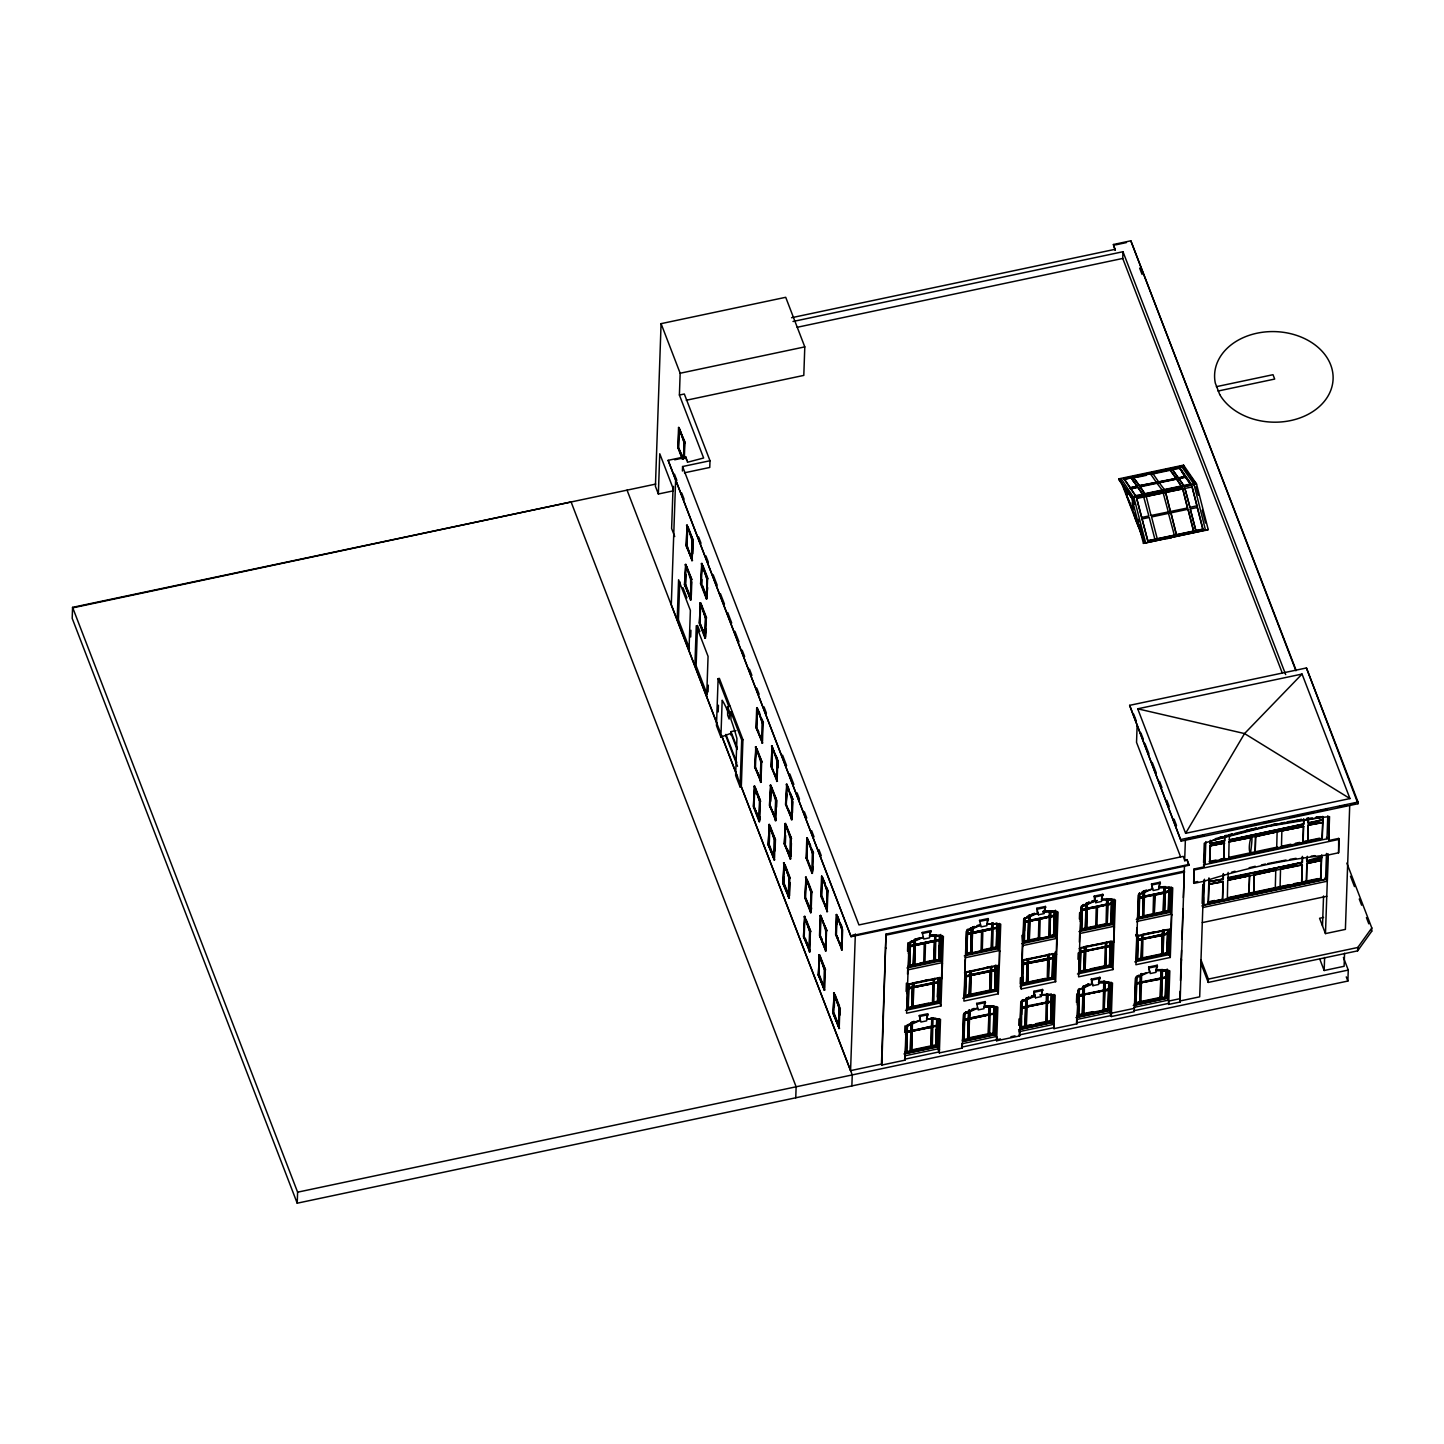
<?xml version="1.0" encoding="UTF-8"?>
<svg xmlns="http://www.w3.org/2000/svg" width="1444" height="1444" viewBox="0 0 1444 1444"><rect width="100%" height="100%" fill="white"/><g stroke="black" fill="none" stroke-linecap="round" stroke-linejoin="round"><path stroke-width="1.5" d="M655.72 484.083L72.579 607.364L72.2 618.375L297.211 1203.195L1347.866 981.054L1348.263 970.061L1343.407 957.444M297.211 1203.195L297.608 1192.184L72.579 607.364M686.261 400.259L803.803 375.404L804.795 346.885L785.716 297.302L661.081 323.655L655.414 486.339L658.356 494.01L673.319 490.852L673.464 486.375M658.356 494.01L659.764 453.759L673.03 488.234L671.622 528.486L674.727 536.554M687.434 461.43L685.593 456.647L668.139 460.329L851.076 936.705L1188.99 865.263L1187.167 859.631L1184.676 860.155L1183.214 856.382L858.945 924.936L682.579 466.538L709.997 460.744L684.33 394.013L679.402 395.042L703.625 458.001L687.398 462.279M675.666 479.209L671.298 604.693L717.325 724.328M679.402 395.042L680.16 373.238L661.081 323.655M682.272 459.12L677.85 447.64L678.554 427.514L685.286 442.658L684.059 442.712L679.727 429.121M679.312 429.211L678.662 447.658L683.084 459.156M682.416 471.015L682.579 466.538M683.481 459.12L684.059 442.712M683.914 458.488L684.474 442.622M689.438 648.356L678.427 619.747L679.763 581.733M684.402 456.16L684.871 442.748L678.969 427.424L678.247 447.748L682.037 455.239M686.784 460.672L685.593 456.647M691.171 599.783L684.438 584.639L685.972 564.333M692.542 560.525L685.81 545.381L687.344 525.074M685.9 566.228L685.25 584.676L690.413 598.087M687.272 526.952L686.622 545.417L691.784 558.81M689.348 594.17L685.665 584.585L686.026 574.333M687.687 526.879L692.019 540.453L691.369 558.9L687.037 545.327L687.47 533.016M690.828 597.996L690.647 579.73L686.315 566.138M690.34 599.964L691.062 579.64M691.712 560.705L692.434 540.363M688.987 650.648L690.376 610.397L678.59 579.748L677.182 619.999L678.427 619.747M691.333 595.325L691.784 581.896M692.777 553.81L693.246 540.399L688.084 526.988M690.701 636.984L690.936 630.27M707.127 694.329L696.116 665.72L697.524 625.469L699.889 631.588M706.224 629.151L705.069 638.284L699.185 622.96L700.719 602.653M707.668 587.654L706.441 599.007L700.557 583.683L702.091 563.395M705.574 636.299L699.582 623.068L700.304 602.744L706.188 618.068L705.484 638.194L699.6 622.869M700.954 583.809L701.676 563.467L707.56 578.791L706.856 598.917L700.972 583.593M700.647 604.531L699.997 622.978L705.159 636.389M702.019 565.272L701.369 583.719L706.531 597.13M701.928 579.531L701.784 583.629L700.557 583.683M709.997 460.744L709.762 467.459L684.456 472.802M704.744 636.479L705.376 618.032L701.062 604.44M702.434 565.182L706.748 578.773L706.946 597.04M705.069 638.284L705.791 617.942M706.441 599.007L707.163 578.683M706.676 696.622L708.065 656.37L696.279 625.721L694.871 665.973L696.116 665.72M708.065 691.893L708.3 685.178M740.05 786.908L741.693 739.96L731.007 712.181L730.935 719.383A67.597 13.483 78.1 0 1 736.927 738.516L735.628 775.428L740.05 786.908L741.313 786.655L742.938 739.689L719.365 678.391L718.119 678.662L716.477 725.61L720.899 737.108L730.917 733.317L737.126 749.454M718.191 711.928L718.426 705.232M720.899 737.108L722.181 700.214A67.597 13.483 78.1 0 1 728.408 712.831M730.863 734.996L730.989 731.639L735.971 730.592M760.158 817.033L759.165 821.672L753.263 806.348L754.797 786.059M761.367 782.233L754.634 767.089L756.169 746.783M762.739 742.974L756.006 727.83L756.71 707.704L759.761 713.264M753.66 806.474L759.652 819.705L753.66 806.474L754.382 786.15L760.284 801.474L759.58 821.6L753.678 806.275M761.024 780.446L755.032 767.215L755.753 746.873L761.656 762.197L760.952 782.323L755.05 766.999M756.096 748.678L755.447 767.125L760.609 780.536M757.468 709.401L756.818 727.866L761.981 741.259M754.923 794.001L755.14 787.846L759.472 801.438L758.822 819.885M756.295 754.743L756.512 748.588L760.844 762.179L760.194 780.626M757.739 713.426L757.883 709.329L762.215 722.903L762.396 741.187M759.165 821.672L759.887 801.348L754.725 787.937L754.075 806.384L759.237 819.795M760.537 782.413L761.259 762.089M761.909 743.155L762.631 722.812M774.742 859.812L768.009 844.668L769.544 824.362M776.114 820.553L769.381 805.409L770.916 785.103M777.486 781.294L770.753 766.132L772.287 745.844M769.778 805.517L775.771 818.748L769.778 805.517L770.5 785.193L776.403 800.517L775.699 820.643L769.796 805.319M770.843 786.98L770.193 805.427L775.356 818.838M772.215 747.721L771.565 766.168L776.728 779.579M769.309 842.556L769.742 830.264M770.753 801.239L771.258 786.89L775.59 800.481L774.941 818.928M772.197 759.923L772.63 747.631L776.962 761.223L777.143 779.489L774.923 773.749M768.009 844.668L769.237 844.614L774.399 858.025L774.219 839.74L769.887 826.167M773.912 859.992L774.634 839.65L769.471 826.257L768.822 844.704L773.984 858.115M775.284 820.733L776.006 800.391M776.655 781.457L777.377 761.132M775.049 850.877L775.446 839.686L770.284 826.275M776.583 807.142L776.818 800.427L770.085 785.283M777.955 767.865L778.19 761.168L771.457 746.006M789.471 898.132L782.756 882.97L784.291 862.682M790.843 858.855L784.128 843.711L785.662 823.405M792.214 819.596L785.5 804.452L787.034 784.146M784.2 876.779L783.984 882.916L789.146 896.327L783.153 883.096L783.875 862.772L789.76 878.096L789.056 898.222L782.756 882.97M785.572 825.3L784.94 843.747L790.103 857.158M786.944 786.023L786.312 804.47L791.474 817.882M785.644 835.462L785.356 843.657L784.128 843.711M787.088 794.146L785.897 804.561L786.619 784.236L792.503 799.561L791.799 819.687L785.915 804.362M788.316 896.507L788.947 878.06L784.615 864.469M787.558 849.397L790.518 857.068L790.319 838.784L785.987 825.21M787.359 785.951L791.691 799.525L791.89 817.791L788.929 810.138M788.641 898.294L789.363 877.97L784.2 864.559L783.569 883.006L788.731 896.417M790.012 859.036L790.734 838.711M791.384 819.777L792.106 799.434M789.561 895.894L790.03 882.464M790.933 856.617L791.402 843.206M792.449 812.882L792.846 801.709M795.752 1097.801L796.131 1086.791L571.102 501.971L72.561 607.888M810.12 951.758L803.387 936.614L804.922 916.308M811.636 908.023L810.662 912.68L804.759 897.356L806.293 877.049M813.098 866.526L812.033 873.403L806.131 858.079L806.835 837.953L810.607 845.444M809.777 949.971L803.785 936.723L804.507 916.398L810.409 931.723L809.705 951.849L803.803 936.524M811.149 910.695L805.156 897.464L805.878 877.14L811.781 892.464L811.077 912.59L804.759 897.356M806.528 858.205L807.25 837.863L813.152 853.187L812.449 873.313L806.546 857.989M806.221 878.927L805.572 897.374L810.734 910.785M807.593 839.668L806.943 858.115L812.106 871.526M808.947 950.134L809.597 931.687L805.265 918.113M810.319 910.875L810.968 892.428L806.636 878.836M808.008 839.578L812.34 853.169L812.521 871.436M809.29 951.939L810.012 931.597L804.849 918.203L804.2 936.651L809.362 950.044M810.662 912.68L811.384 892.338M812.033 873.403L812.755 853.079M824.849 990.079L818.134 974.917L819.669 954.628M826.221 950.802L819.506 935.658L820.21 915.532L826.925 930.676L820.21 915.532M827.592 911.543L820.878 896.399L821.582 876.273L825.354 883.746M821.275 896.507L821.997 876.183L827.881 891.508L827.177 911.633L822.105 896.345M820.95 917.247L820.318 935.694L825.481 949.105M822.322 877.97L821.69 896.417L826.834 909.828M819.867 960.513L819.993 956.415L824.325 970.007L824.524 988.274M825.896 949.015L825.697 930.73L821.365 917.157M822.737 877.88L827.069 891.471L827.268 909.738M824.019 990.241L824.741 969.917L819.578 956.506L818.947 974.953L824.109 988.364M825.39 950.982L826.112 930.658M826.762 911.724L827.484 891.381M839.596 1028.381L832.863 1013.237L834.397 992.931M842.339 949.845L835.607 934.701L836.311 914.575L839.361 920.153M837.069 916.29L836.419 934.737L841.581 948.148M834.307 1007.028L834.74 994.736L839.072 1008.309L839.253 1026.594L834.091 1013.183L832.863 1013.237M837.195 924.395L837.484 916.2L841.816 929.792L841.996 948.058L839.794 942.318M838.765 1028.561L839.487 1008.219L834.325 994.826L833.675 1013.273L838.838 1026.666M841.509 950.026L842.231 929.701L836.311 914.575M840.065 1014.97L840.3 1008.255L839.072 1008.309M851.076 936.705L668.139 460.329M1134.009 1007.37L1168.413 1000.114L1168.665 1004.41L1180.127 1001.992L1184.297 871.057L886.002 934.124L881.472 1064.102L850.57 1070.636L855.353 933.943M851.87 1085.924L852.249 1074.932L721.856 736.314M919.305 1015.511L920.893 1022.045L926.633 1020.836L927.896 1013.706L919.305 1015.511L920.369 1020.385L906.11 1026.63L904.937 1060.167L881.833 1065.058L886.002 934.124M904.702 1032.388L904.937 1025.908M906.128 991.468L906.417 983.093M907.536 951.217L907.825 942.842M905.587 1035.005L905.875 1026.413M907.031 993.634L907.319 985.079L941.56 977.732L942.084 962.643L907.68 969.917L907.536 974.213M908.42 953.78L908.781 943.293M938.347 1018.796L937.373 1046.738L905.478 1053.488L906.453 1025.529M907.897 984.212L906.994 1009.879L906.507 1008.598M909.341 942.481L908.475 967.624L907.969 966.361M906.507 1051.737L907.373 1024.933L912.608 1022.641L911.543 1022.37M908.637 988.689L908.023 1008.129L911.76 1007.352M908.799 983.996L908.727 988.003L912.464 987.227L912.536 983.202M913.24 965.188L909.503 965.982L910.117 946.452L913.908 945.82L913.366 965.513L914.612 965.242L915.099 945.387M932.12 1046.16L935.911 1045.528L936.777 1018.724L936.163 1046.16L906.742 1052.387L907.428 1025.096M938.275 977.931L937.679 1002.551L908.276 1008.778L908.854 984.158M939.502 935.134L939.16 960.404L909.738 966.614L910.334 941.993L912.121 940.965M931.597 1027.298L912.103 1031.251L911.615 1051.015L910.37 1051.268L910.785 1031.341M910.875 1030.673L911.092 1022.605M912.319 987.732L911.706 1007.19L907.969 1007.984M913.926 941.344L913.871 944.899L910.135 945.694L914.052 945.387L910.045 946.289M910.37 1051.268L910.911 1031.666L907.175 1032.46M911.074 1031.142L907.085 1031.305L911.074 1031.142L911.218 1022.93M913.962 983.418L912.482 983.039L934.665 979.032L933.167 978.671L933.275 983.165L913.565 987.479L913.131 1007.407L911.886 1007.659L912.428 988.057L908.691 988.851M912.409 987.064L908.601 987.696L912.59 987.534L912.608 983.364M914.052 945.387L914.124 939.954M911.615 1051.015L912.03 1031.088L931.759 1026.774L931.849 1018.056M912.067 1030.24L912.355 1021.991L912.319 1030.89L931.506 1026.124L931.795 1017.894M913.131 1007.407L913.565 987.479L933.131 983.689M913.781 982.931L913.835 987.281L913.727 982.768M914.612 965.242L915.027 945.224L934.755 941.001L934.755 935.116L930.496 935.405M914.449 939.412C916.092 938.564 914.846 953.221 915.243 939.069M934.755 941.001L934.683 934.954L935.929 935.008L935.297 960.874L933.799 960.495L934.485 941.127L925.496 943.365L924.954 963.058L923.709 963.31L924.25 943.636L915.027 945.224M933.023 1017.966L932.301 1046.629L931.055 1046.9L931.47 1026.973M934.412 978.4L933.817 1003.02L932.571 1003.291L933.004 983.364M931.055 1046.9L931.542 1027.135L912.03 1031.088M932.571 1003.291L933.059 983.526L913.565 987.479M934.051 961.126L934.539 941.289M935.892 1038.218L936.217 1029.337M937.336 996.92L937.643 988.201M938.744 956.939L939.123 946.037M938.221 977.769L937.445 1001.919L933.69 1002.714M939.683 935.622L938.907 959.755L935.171 960.549L938.853 959.592M940.766 934.467L940.369 960.892L939.882 959.61M939.322 1018.634L938.239 1050.023L939.34 1052.911L962.264 1048.055L963.437 1014.518L977.678 1008.273M923.257 937.373L909.016 943.618L906.579 1013.219L940.983 1005.945L939.864 1003.075L940.748 977.913M942.463 963.599L941.344 960.729L942.228 935.568M939.34 1052.911L940.513 1019.356L926.488 1019.085L927.427 1015.493M940.983 1005.945L943.401 936.344L929.394 936.073L930.802 930.676L922.193 932.499L923.799 939.033L929.539 937.806L930.802 930.676M962.264 1048.055L962.011 1043.741L996.414 1036.467L996.667 1040.781L1019.59 1035.926L1020.764 1002.389L1035.023 996.143L1033.904 993.273M964.863 973.834L964.935 959.935M985.458 1005.89A29.223 17.942 -21 0 1 995.674 1006.667L994.699 1034.626L962.805 1041.359L963.78 1013.417A29.223 17.942 -21 0 1 966.216 1011.901M965.801 955.513L966.686 930.369L972.029 927.932M963.906 1037.478L964.7 1012.822M966.126 971.866L965.35 996.017L969.086 995.223M967.606 929.719L966.83 953.852L970.567 953.058M993.616 1015.006L993.923 1006.125L993.49 1034.048L964.069 1040.258L964.754 1012.984L966.487 1011.721M995.133 971.722L995.367 965.17L995.006 990.44L965.603 996.649L966.198 972.029M992.497 948.419L996.234 947.643L997.01 923.492L996.486 948.275L967.065 954.502L967.426 929.232M963.762 1039.463L967.57 1038.832L968.364 1019.861L964.375 1020.024L968.401 1019.031L968.888 1010.24M969.808 970.928L969.736 974.935L966.18 976.216M971.126 933.384L970.693 953.383L971.938 953.112L972.426 933.275L992.082 928.889L992.082 923.005M971.325 927.517L971.198 932.788L967.462 933.564L971.27 932.932M987.461 1005.854L990.367 1005.854L989.627 1034.518L988.382 1034.77L988.869 1015.006L969.429 1019.121L968.942 1038.886L967.697 1039.157L968.238 1019.536L964.448 1020.168M968.401 1019.031L968.545 1010.8M969.213 995.548L969.772 975.945L965.964 976.577L969.881 976.252L969.213 995.548L970.458 995.277L970.946 975.512L990.458 971.559M965.91 976.415L969.917 975.422L969.935 971.234M970.693 953.383L971.234 933.69L967.498 934.485M971.18 933.528L967.372 934.16L971.397 933.257L971.451 927.842M968.942 1038.886L969.375 1018.959L989.086 1014.645L989.194 1005.926L990.367 1005.854M968.419 1010.493C972.805 1008.851 967.733 1029.771 969.682 1009.879M970.458 995.277L970.891 975.35L990.602 971.054L990.746 967.191M969.863 971.072C973.22 970.422 969.881 979.429 971.054 970.657M972.696 927.265L974.447 926.506L972.642 927.102L972.642 932.986L972.823 927.589M993.255 922.878L992.624 948.744L991.378 949.015L991.866 929.16L982.841 931.236L982.281 950.928L981.036 951.199L981.577 931.506L972.426 933.275L971.938 953.112M988.382 1034.77L988.815 1014.843L969.375 1018.959M989.086 1014.645L989.122 1005.764M991.739 966.289L991.144 990.909L989.663 990.53L990.331 971.252L970.891 975.35M991.378 949.015L991.811 928.997M992.082 928.889L992.028 922.842M989.898 991.18L990.385 971.397M996.522 931.741L996.829 923.023M995.548 965.657L994.772 989.79L991.035 990.584L994.699 989.645M998.58 923.618L997.696 948.762L997.208 947.499M996.775 1037.424L995.674 1034.554L996.649 1006.522M980.584 925.243L966.343 931.488L963.906 1001.089L998.309 993.815L997.208 990.945L998.075 965.783M999.789 951.47L998.688 948.6L999.555 923.438M999.266 966.559L999.41 950.513L965.025 957.787M996.667 1040.781L997.84 1007.244L983.815 1006.973M998.309 993.815L1000.728 924.214L986.721 923.943M1018.76 1025.384L1018.995 1018.923M1020.204 983.996L1020.421 977.714M1022.713 946.632L1021.901 935.369M1019.59 1035.926L1019.356 1031.63L1053.741 1024.356L1053.994 1028.651L1076.935 1023.814L1078.108 990.277L1092.35 984.032M1019.933 1019.374L1020.132 1029.247L1052.044 1022.496L1053.019 994.555M1021.395 977.949L1021.648 985.638L1022.551 959.971L1052.929 953.69L1052.351 978.31L1022.93 984.537L1022.442 983.256L1045.546 978.364M1021.829 960.765L1022.352 945.676L1056.755 938.401L1056.214 953.491L1021.829 960.765L1022.19 961.722M1022.857 935.82L1023.128 943.383L1024.013 918.24M1050.709 911.092L1058.073 912.103L1055.636 981.703L1021.233 988.978L1023.67 919.377L1037.911 913.131M1020.132 1029.247L1021.107 1001.288A29.223 17.942 -21 0 1 1023.543 999.789M1021.161 1027.496L1021.323 1020.908M1021.612 1014.645L1022.027 1000.692L1023.814 999.591M1022.839 977.299L1022.677 983.887L1026.431 983.111L1022.623 983.743M1023.056 973.184L1023.453 959.755L1022.93 984.537M1024.319 935.116L1024.157 941.741L1027.893 940.946M1024.536 930.965L1024.933 917.59L1024.41 942.372L1053.813 936.163L1054.409 911.543M1051.25 993.995L1050.817 1021.919L1021.413 1028.146L1021.847 1000.223M1046.268 1003.057L1026.756 1006.991L1026.269 1026.774L1025.023 1027.027L1025.691 1007.75L1021.72 1007.894L1025.727 1006.901L1025.818 998.526L1027.262 998.4M1025.727 1006.901L1025.763 998.364M1047.694 958.293L1028.218 963.238L1047.911 959.755L1028.29 963.401L1027.785 983.165L1026.54 983.418L1026.973 963.491M1027.063 962.823C1017.767 964.123 1031.052 965.134 1027.135 958.798L1028.633 959.177M1049.265 917.193L1029.825 921.308L1029.265 941.001L1028.02 941.271L1028.453 921.254M1028.02 941.271L1028.688 921.886L1024.717 922.048L1028.724 921.146L1028.651 915.406L1029.915 914.828L1028.904 916.038M1025.023 1027.027L1025.511 1007.262M1026.54 983.418L1027.226 964.141L1023.236 964.285M1027.244 963.292L1027.207 958.96M1028.724 921.146L1028.724 915.568M1026.269 1026.774L1026.702 1006.847L1046.413 1002.533L1026.973 1006.649L1027.081 997.912L1028.832 997.118M1027.009 997.75L1026.72 1005.999L1046.286 1002.208M1028.218 963.238L1027.785 983.165M1028.453 958.69L1028.489 963.04L1028.381 958.527M1029.265 941.001L1029.698 920.983L1049.409 916.759L1029.969 920.875L1029.969 914.991L1029.716 920.243L1049.228 916.29M1049.138 916.886L1040.167 919.124L1039.608 938.817L1038.362 939.069L1038.922 919.395L1029.698 920.983M1047.821 994.05L1047.658 1002.262L1051.394 1001.468L1047.387 1002.461L1046.954 1022.388L1045.709 1022.659L1046.449 993.652M1052.766 958.383L1048.976 959.015L1048.488 978.779L1047.243 979.05L1047.821 954.43M1054.264 915.388L1050.528 916.182L1050.582 910.767L1050.654 916.507L1054.391 915.713L1050.384 916.615L1049.95 936.633L1048.705 936.885L1049.355 910.713L1055.907 911.489L1055.041 936.651L1054.535 935.369M1046.828 1022.081L1047.387 1002.461M1047.532 1001.956L1047.694 993.725M1049.138 954.322L1049.066 958.347L1052.802 957.553M1050.384 916.615L1049.824 936.308L1053.56 935.513L1054.337 911.381M1049.066 954.159C1044.933 961.74 1058.434 955.423 1048.904 958.852L1048.362 978.472L1052.098 977.678L1052.875 953.527M1054.463 953.221L1053.56 978.888L1053.073 977.606M1054.12 1025.312L1053.001 1022.424L1053.994 994.393M1055.636 981.703L1054.535 978.833L1055.492 951.578L1056.593 954.448M1057.116 939.358L1056.015 936.47L1056.882 911.326M1053.994 1028.651L1055.167 995.115L1041.16 994.844M1076.466 1002.497L1076.773 993.869M1077.982 959.303L1078.199 953.022M1079.39 919.052L1079.607 912.77M1076.556 1022.857L1076.682 1019.5L1111.068 1012.226L1110.959 1015.583L1076.556 1022.857L1076.935 1023.814M1077.35 1005.096L1077.729 994.338M1078.867 961.542L1079.173 952.986M1079.372 942.174L1079.679 933.546L1114.082 926.272L1113.92 942.318M1080.256 921.615L1080.635 911.128M1100.111 981.649A29.223 17.942 -21 0 1 1110.346 982.425L1109.371 1010.367L1077.459 1017.117L1078.433 989.176M1080.455 931.272L1081.339 906.128M1084.426 951.704L1080.635 952.336L1080.022 971.776L1083.758 970.982M1082.079 912.391L1081.484 929.611L1085.22 928.817M1108.83 982.516L1108.144 1009.807L1078.74 1016.016L1079.354 988.58M1110.274 941.56L1109.678 966.198L1080.256 972.408L1080.852 947.787M1111.483 898.782L1111.14 924.034L1081.736 930.261L1082.26 905.478L1084.047 904.449L1082.332 905.641M1084.408 985.801L1084.3 994.519L1103.739 990.404L1084.029 994.717L1083.596 1014.645L1082.35 1014.915L1082.783 994.988M1079.318 995.566L1083.054 994.79L1083.09 986.252M1105.111 947.318L1085.617 951.271L1085.13 971.036L1083.884 971.307L1084.552 952.011L1080.635 952.336M1085.96 947.047L1084.462 946.686L1084.57 951.181L1080.563 952.174M1087.079 909.034L1086.592 928.871L1085.346 929.142L1086.032 909.774L1082.278 910.568M1082.043 909.919L1086.05 909.016L1085.924 904.973M1082.35 1014.915L1083.018 995.62L1079.282 996.414M1083.054 994.79L1083.144 986.396M1083.884 971.307L1084.372 951.542M1084.57 951.181L1084.534 946.831M1085.346 929.142L1085.834 909.287M1086.05 909.016L1086.105 903.601M1083.596 1014.645L1084.029 994.717L1103.595 990.927M1084.065 993.887L1083.541 985.999M1085.13 971.036L1085.545 951.109L1105.274 946.795L1085.834 950.91L1085.78 946.578L1085.581 950.278M1086.592 928.871L1087.025 908.872L1106.736 904.648L1087.296 908.745L1087.296 902.861L1089.047 902.103M1087.043 908.114L1087.242 902.699M1113.396 244.505L1115.201 250.119L1113.396 244.505L1130.832 240.805L1295.954 669.944M1106.465 904.756L1097.494 906.994L1096.935 926.687L1095.689 926.958L1096.249 907.265L1087.025 908.872M1282.218 672.886L1122.746 258.44L1122.981 251.725L793.009 321.489M1108.775 982.353L1107.909 1009.157L1104.1 1009.789L1104.714 990.349L1104.281 1010.277L1103.035 1010.529L1103.794 981.523L1107.097 982.155M1110.201 941.416L1109.425 965.549L1105.689 966.343L1106.23 946.741L1105.815 966.668L1104.57 966.92L1105.4 942.95M1110.003 899.125L1108.035 898.962L1107.981 904.377L1111.718 903.583L1107.71 904.504L1107.277 924.503L1106.032 924.774L1106.682 898.601M1130.832 240.805L1295.918 670.774M1104.877 989.826L1105.021 981.613L1104.985 990.151L1108.739 989.357L1104.985 990.151M1106.411 942.048L1106.393 946.217L1110.129 945.423L1106.519 946.542L1110.003 945.116M1107.71 904.504L1107.169 924.178L1110.905 923.402L1111.681 899.251L1109.931 898.962M1107.927 898.637L1107.855 904.052L1111.609 903.276M1106.519 946.542L1106.465 942.192M1126.374 494.642L1126.555 489.642L1121.862 482.91L1126.789 494.552L1124.533 488.686M1132.222 509.804L1126.753 495.599L1126.934 490.202L1132.619 498.361L1132.638 509.714M1111.32 982.281L1110.219 1013.67L1111.32 1016.54L1134.262 1011.684L1135.435 978.148L1149.677 971.902L1148.63 967.029L1157.222 965.224L1155.958 972.354L1150.218 973.563L1148.63 967.029M1094.317 898.836L1095.779 902.662L1101.519 901.453L1102.783 894.323L1094.191 896.146L1095.256 901.002L1080.996 907.247L1078.578 976.848L1112.963 969.574L1111.862 966.704L1112.746 941.542M1114.443 927.229L1113.342 924.359L1114.226 899.197M1111.32 1016.54L1112.494 983.003L1098.487 982.732L1099.895 977.335L1091.285 979.158L1092.368 984.014M1112.963 969.574L1115.4 899.973L1101.375 899.702L1102.783 894.323M1133.775 512.692C1146.5 544.641 1128.648 509.1 1132.926 501.23M1129.623 705.34L1181.156 841.112L1357.992 803.73L1358.046 802.052L1306.441 667.958L1129.623 705.34L1181.156 841.112M1138.016 524.876L1138.63 519.353M1142.944 537.673L1138.377 525.833L1138.558 520.797M1137.15 724.816L1136.536 742.36L1180.578 856.833M1136.789 927.896L1136.482 936.524L1170.885 929.25L1171.409 914.16L1137.006 921.434L1137.385 922.391M1167.185 969.032L1166.698 998.255L1134.785 1005.006L1135.76 977.046M1136.32 961.397L1136.717 934.449M1138.666 893.998L1137.782 919.142L1137.294 917.879M1161.499 997.84L1162.041 978.22L1166.066 977.227L1162.33 978.021L1162.42 969.646L1166.174 970.404L1165.488 997.678L1136.067 1003.905L1136.699 976.451L1138.468 975.35M1141.085 958.87L1137.349 959.646L1138.125 935.513M1142.565 916.705L1138.811 917.5L1139.587 893.349M1136.067 1003.905L1136.753 976.613L1138.54 975.512M1137.204 935.73L1167.6 929.449L1167.005 954.069L1137.583 960.296L1138.179 935.658M1160.055 887.555A30.829 18.934 -21 0 1 1162.655 887.41L1169.315 887.934L1168.485 911.922L1139.063 918.131L1139.659 893.511M1141.681 973.509L1140.922 1002.533L1139.677 1002.786L1140.363 983.508L1136.374 983.653L1140.381 982.66L1140.543 974.447M1140.381 982.66L1140.345 976.108M1143.052 934.286L1142.457 958.924L1141.211 959.177L1141.879 939.9L1137.89 940.044L1141.915 939.051L1141.861 934.719L1163.972 930.55L1163.846 934.412L1167.402 933.149M1141.807 934.557L1141.915 939.051M1143.558 891.796L1144.569 890.587L1143.919 916.759L1142.673 917.03L1143.106 897.013M1139.424 897.969L1143.377 896.904L1143.323 891.165M1139.677 1002.786L1140.164 983.021M1141.211 959.177L1141.699 939.412L1137.962 940.206M1142.673 917.03L1143.359 897.645L1139.37 897.807M1143.377 896.904L1143.377 891.327L1141.446 892.482M1154.261 914.575L1154.821 894.883L1154.261 914.575L1153.016 914.828L1153.575 895.154L1144.352 896.742L1164.063 892.518L1164.261 887.121C1163.124 896.67 1174.929 887.988 1165.037 892.374L1164.496 912.067L1168.232 911.272M1161.12 969.411L1160.958 977.967L1141.446 981.92M1142.33 958.599L1161.77 954.484L1162.33 934.882L1161.897 954.809L1163.142 954.538L1163.575 934.611L1167.33 932.986M1143.034 938.474L1162.474 934.358L1162.492 930.189M1163.792 892.645L1163.25 912.337L1143.81 916.435M1164.008 886.472L1163.954 892.212L1144.496 896.309M1162.041 978.22L1161.626 998.147L1160.38 998.418L1160.795 978.49L1160.254 998.093L1140.742 1002.046M1161.048 979.122L1141.356 982.606L1161.084 978.292L1161.355 970.043L1159.514 969.664A27.923 17.148 -21 0 0 1156.915 969.754M1142.872 938.997L1162.601 934.683L1162.619 930.496M1165.037 892.374L1164.622 912.391L1163.377 912.644L1163.864 892.789M1162.348 969.484L1162.203 977.714L1165.94 976.92M1163.575 934.611L1163.016 954.231L1166.752 953.437M1163.738 929.918L1163.72 934.106L1167.456 933.311M1165.254 886.526L1165.2 891.941L1168.936 891.147M1165.182 996.883L1166.102 970.242M1169.008 887.139L1168.16 911.11L1164.424 911.904M1169.117 928.979L1168.214 954.646L1167.727 953.365M1179.874 997.678L1180.235 998.634L1168.774 1001.071L1167.673 998.183L1168.647 970.151M1151.518 884.017L1153.124 890.533L1158.846 889.323L1160.128 882.194L1151.518 884.017L1152.601 888.872L1138.323 895.136L1135.905 964.736L1170.29 957.462L1169.189 954.592L1170.073 929.431M1171.77 915.117L1170.669 912.229L1171.553 887.085M1168.665 1004.41L1169.821 970.873L1155.814 970.603L1157.222 965.224M1170.29 957.462L1172.727 887.861L1158.72 887.591M1180.127 1001.992L1180.091 991.252M1180.47 980.53L1181.535 950.332M1181.914 939.358L1182.979 908.619M1183.358 897.645L1184.459 866.581M1185.362 840.534L1184.64 861.003L1187.167 859.631M1193.646 882.392L1194.116 868.981L1204.242 866.833L1205.072 842.935A400.259 245.715 -21 0 1 1329.545 816.618L1328.715 840.534L1338.678 838.423L1339.039 839.379L1338.588 852.79L1328.606 854.902A400.259 245.715 -21 0 0 1204.134 881.219L1194.007 883.367L1193.646 882.392L1197.69 881.544M1194.007 883.367L1194.116 868.981M1202.148 903.493L1202.816 884.63M1203.574 862.754L1204.26 843.206M1203.357 897.247L1203.628 904.955L1325.592 879.161L1326.476 853.458M1204.765 856.942L1205.036 864.469L1205.83 841.581M1203.628 904.955L1204.513 879.234M1208.881 881.959L1208.953 877.862M1209.585 862.122L1210.072 845.841M1210.343 840.318L1210.216 843.819L1224.512 840.805L1224.674 836.166L1232.905 833.928L1229.386 834.704M1321.711 854.884L1320.845 879.396L1208.411 903.168L1209.26 878.656M1209.819 862.772L1210.577 840.949L1266.893 826.636L1323.029 817.178L1322.253 839L1209.819 862.772L1209.332 861.49M1346.837 863.079L1371.8 927.951L1371.692 931.308L1357.631 950.856L1208.231 982.425L1208.357 979.086L1200.993 959.917M1222.978 881.075L1222.454 899.504L1208.159 902.536L1208.736 884.251L1223.212 881.706L1208.809 884.414M1223.303 873.566L1223.176 878.945L1208.827 881.797M1253.753 893.24L1254.258 874.793L1253.753 893.24L1248.861 893.926L1249.493 875.804L1227.743 880.064L1227.346 898.818L1222.581 899.829L1223.212 881.706M1223.303 879.252L1208.754 881.634L1223.303 879.252L1223.483 874.053M1250.991 837.195L1229.079 841.653L1228.754 858.422L1223.989 859.433L1224.313 842.664L1223.862 859.108L1209.512 861.96M1224.44 840.643L1210.09 843.495L1224.638 841.112L1224.801 836.473L1229.566 835.192M1302.578 857.014L1302.38 862.537L1228.068 878.241L1228.14 872.393M1303.896 819.47L1303.715 824.398L1229.404 840.119L1229.331 834.56M1248.988 894.251L1249.62 876.129M1250.396 853.837C1256.551 811.149 1241.678 862.754 1255.161 852.844L1255.594 836.383L1255.161 852.844M1249.024 893.728L1227.165 898.348L1301.549 882.789L1302.307 864.992L1280.539 869.234L1280.034 887.681L1275.269 888.692L1275.774 870.245L1254.385 875.118M1255.305 836.112L1303.643 826.582L1281.875 830.823L1281.442 847.285L1276.676 848.278L1277.128 831.834L1255.72 836.708M1306.441 667.958L1357.992 803.73M1302.344 856.364L1302.271 862.212L1228.068 878.241M1303.39 825.932L1302.957 842.393L1228.754 858.422M1303.643 818.838L1303.589 824.073L1229.277 839.794M1306.874 863.494L1306.441 882.103L1301.676 883.114L1302.307 864.992M1308.282 825.246L1322.704 822.557L1308.228 825.084L1307.849 841.69L1303.084 842.7L1303.643 826.582M1306.441 882.103L1306.82 863.332L1321.17 860.48L1306.946 863.656M1306.91 860.895C1343.155 848.982 1301.983 870.425 1307.037 857.411M1322.451 821.907C1324.978 814.362 1303.445 831.257 1308.408 818.116L1306.694 818.351M1307.145 861.526L1307.325 856.31M1308.481 823.387L1308.463 818.279M1321.44 858.512L1320.61 878.764L1306.315 881.779M1322.776 820.372L1322.018 838.35L1307.668 841.22M1322.722 816.383L1322.65 820.048L1308.354 823.08M1322.505 925.947L1323.552 895.984M1327.794 815.788L1327 838.675L1326.513 837.394M1326.549 879.288L1202.076 905.605L1202.816 907.518L1327.289 881.201L1327.433 854.126M1328.715 840.534L1328.733 816.889M1344.563 953.275L1344.111 966.289L1324.166 970.512L1324.617 957.48M1349.707 805.86L1345.393 929.394L1325.466 933.6L1328.245 853.946L1328.606 854.902M1338.678 838.423L1338.588 852.79M1357.631 950.856L1357.757 947.499L1371.8 927.951M727.559 706.694L729.761 712.433L729.13 719.04L727.668 715.195L727.559 706.694L730.05 706.17M987.173 922.156L988.129 918.564L979.537 920.388L981.126 926.904L986.866 925.694L988.129 918.564M984.285 1005.168L985.223 1001.576L976.631 1003.399L978.22 1009.916L983.96 1008.706L985.223 1001.576M1045.456 906.435L1044.192 913.565L1038.453 914.774L1036.864 908.258L1045.456 906.435L1044.03 911.832L1052.856 911.381M1041.611 993.057L1042.568 989.465L1033.958 991.27L1035.565 997.804L1041.286 996.595L1042.568 989.465M1099.895 977.335L1098.631 984.465L1092.891 985.674L1091.411 981.848M1158.684 887.591L1160.128 882.194M1133.955 497.675L1145.76 543.143M1136.681 498.667L1147.836 540.94L1202.996 529.28L1197.311 507.386M1143.756 497.061L1148.846 515.959L1141.843 517.439M1142.222 518.938L1149.225 517.457L1154.911 539.334M1163.196 492.964L1168.286 511.862M1187.546 507.927L1182.672 488.65L1187.509 507.981L1151.175 515.472M1143.431 543.377L1131.717 497.747L1118.757 478.867L1183.575 465.148L1196.534 484.047L1208.249 529.677L1143.431 543.377L1208.321 529.515M1168.539 513.559L1174.351 535.237M1184.892 488.379L1189.91 507.386L1196.986 505.779L1191.968 486.772M1157.258 538.847L1151.572 516.952L1188.015 509.245L1193.701 531.139M1191.841 487.007L1136.771 498.487L1147.818 540.995M1188.015 509.245L1193.574 531.356M1189.982 507.277L1184.91 488.325M1190.235 508.974L1195.921 530.869L1190.271 508.92L1197.238 507.494M1202.87 529.497L1192.094 486.556M1205.596 530.489L1194.044 484.57M1185.614 833.314L1244.547 733.57L1302.055 674.059L1349.959 798.568L1185.614 833.314L1137.71 708.805L1302.055 674.059M907.68 1025.745L914.467 1022.153A27.923 17.148 -21 0 1 919.792 1020.312M965.007 1013.616L971.812 1010.042A27.923 17.148 -21 0 1 977.119 1008.183M1022.099 1000.854L1023.868 999.753M1022.334 1001.504L1029.139 997.912A27.923 17.148 -21 0 1 1034.446 996.071M1079.661 989.375L1086.466 985.801A27.923 17.148 -21 0 1 1091.772 983.942M910.28 941.831L912.048 940.802M910.586 942.643L917.373 939.268A30.829 18.934 -21 0 1 922.68 937.499M967.913 930.514L974.7 927.156A30.829 18.934 -21 0 1 980.007 925.387M1025.24 918.402L1032.027 915.027A30.829 18.934 -21 0 1 1037.333 913.258M1082.567 906.272L1089.354 902.915A30.829 18.934 -21 0 1 1097.368 900.478M1140.868 973.888L1140.67 974.754L1141.807 973.834M969.104 928.943L971.686 927.662M1026.774 916.723L1028.778 915.713M912.482 1022.316L914.16 1021.359A29.223 17.942 -21 0 0 911.453 1022.659M1027.135 998.075L1028.886 997.281M1084.462 985.963L1086.213 985.151A27.923 17.148 -21 0 1 1088.794 983.996A29.223 17.942 -21 0 0 1086.123 985.079A27.923 17.148 -21 0 1 1088.848 984.158M1083.794 986.649L1084.354 985.638M914.341 939.791L917.12 938.636A30.884 18.953 -21 0 1 919.756 937.679M1087.368 903.023L1089.119 902.265M1087.494 903.348L1085.978 903.276M1144.695 890.912L1146.392 889.991M1215.054 838.82L1222.833 836.636L1218.989 837.755M1224.548 835.841L1226.263 835.354M1231.714 872.14L1235.035 871.237M1351.404 804.308L1354.707 803.46M1234.945 833.405L1245.414 830.805M1249.132 867.736L1255.269 866.292M1256.262 828.08L1246.046 830.462L1256.334 828.242M1261.46 864.938L1265.576 864.035M1258.284 827.827L1266.911 825.95M1115.544 244.884L1126.446 242.574M791.565 317.716L1115.237 249.289M797.178 327.283L1122.746 258.44M680.16 373.238L804.795 346.885M674.655 459.788L685.557 457.477M1216.353 386.667L1273.012 374.7L1274.691 379.068L1218.032 391.035M693.246 540.399L686.514 525.255M687.037 545.327L686.929 525.165L692.831 540.489L692.127 560.615L686.225 545.291M1118.757 478.867L1120.075 479.137M1135.923 495.581L1191.065 483.921L1179.152 466.773L1124.01 478.433L1136.013 496.357M1118.829 479.408L1120.237 479.57L1144.677 543.106M1124.605 478.65L1181.138 466.231M1182.961 466.322L1196.408 484.263M1172.239 469.047L1179.243 467.549L1185.849 477.368M1124.118 479.408L1131.121 477.928M1133.468 477.441L1179.261 467.748L1190.109 483.343M1137.421 477.206L1146.247 475.329M1150.651 474.408L1179.333 468.343L1179.152 466.773M1137.258 486.754L1131.103 477.729L1124.1 479.209L1130.237 488.036L1137.204 486.177L1130.183 487.657L1130.688 489.029L1137.673 487.35M1133.486 477.639L1139.533 485.671L1176.084 478.758M1176.03 478.361L1139.533 485.671M1185.38 476.394L1178.376 477.874L1172.275 469.426M1130.255 488.234L1137.619 486.772L1142.98 494.48L1162.402 490.364L1157.131 483.451M1181.86 487.061L1176.409 478.578L1139.605 486.267L1133.45 477.242L1169.893 469.535L1176.048 478.56M1185.759 476.592L1178.394 478.054L1172.257 469.228M1140.002 486.664L1145.381 494.57L1139.948 486.285L1176.445 478.957L1181.842 486.863M1184.152 486.177L1178.737 478.072L1185.795 476.989L1190.091 483.144M1140.02 486.863L1176.481 479.155M1178.827 478.848L1185.813 477.188M706.748 578.773L707.975 578.719L702.831 565.308M684.438 584.639L685.665 584.585M1126.753 495.599L1130.291 503.631M1159.406 482.964L1164.676 489.895L1181.77 486.285M1131.5 497.187L1196.318 483.487M1137.782 496.176L1141.283 495.436M1145.399 494.769L1153.955 492.765M1158.25 491.844L1162.528 490.942M1185.921 485.996L1189.423 485.256M1196.534 484.047L1131.591 497.981L1118.992 479.841M1136.32 497.783L1151.265 494.624M1168.358 490.996L1179.044 488.74M1182.546 488.866L1146.229 496.357L1151.067 515.688M1138.377 525.833L1141.843 533.648M705.376 618.032L706.603 617.978L701.459 604.567M699.582 623.068L704.094 632.472M1147.962 540.706L1203.123 529.046M1167.131 538.63L1171.409 537.709M729.761 712.433L732.252 711.91M762.215 722.903L763.443 722.848L761.963 719.022M741.693 739.96L742.938 739.689M755.032 767.215L760.284 778.533M771.98 766.078L771.872 745.916L777.774 761.241L777.071 781.366L771.168 766.042M760.699 801.384L753.967 786.222M775.446 839.686L768.713 824.542M812.34 853.169L813.568 853.097L812.088 849.271M806.131 858.079L807.358 858.025M788.947 878.06L790.175 878.006L785.013 864.595M810.968 892.428L812.196 892.374L807.774 880.876M827.069 891.471L828.296 891.417L826.834 887.591M1181.228 839.433L1358.046 802.052M1188.647 838.495L1204.043 835.228M1254.619 824.542L1259.024 823.603M1263.41 822.683L1272.218 820.824M1318.39 811.059L1327.198 809.2M1338.191 806.871L1346.981 805.012M1186.751 839.108L1204.314 835.39M1228.465 830.3L1259.204 823.802M1263.59 822.863L1272.381 821.004M1289.943 817.304L1314.094 812.196M1318.48 811.257L1327.253 809.398M1338.227 807.088L1347.017 805.229M1303.535 823.91L1229.404 840.119M1308.246 822.755L1322.596 819.885M1224.368 842.827L1210.018 845.679L1224.548 843.296M1320.466 822.502L1308.156 824.939L1307.849 841.69M1210.144 846.003L1224.44 842.971M1229.205 841.978L1303.517 826.257M1250.955 837.719L1229.079 841.653M851.094 935.856L1189.008 864.414M1211.534 861.021L1215.938 860.082M1220.361 859.162L1224.765 858.223M1229.169 857.303L1277.669 847.032M1282.091 846.112L1290.9 844.235M1295.322 843.314L1299.726 842.375M1304.131 841.455L1319.563 838.188M1306.008 841.401L1303.084 842.7M1327.975 838.603L1203.502 864.92L1204.242 866.833M886.381 935.08L1184.658 872.014M1194.477 869.938L1339.039 839.379M931.163 931.633L922.572 933.456L922.193 932.499M988.49 919.521L979.898 921.344L979.537 920.388M1045.835 907.392L1037.225 909.215L1036.864 908.258M1094.191 896.146L1094.552 897.103L1103.162 895.28M1151.897 884.973L1160.489 883.15M1227.815 877.609L1302.38 862.537M1306.964 861.057L1321.314 858.187M915.063 944.484L934.503 940.369M972.39 932.355L991.829 928.239M1028.471 920.496L1024.987 921.922M1085.798 908.384L1082.188 909.485M1143.143 896.255L1139.641 897.681M935.802 940.261L939.557 939.466M972.444 932.517L991.902 928.402M996.883 927.355L993.147 928.149L996.938 927.517M1024.789 921.452L1028.543 920.658M1050.474 916.019L1054.21 915.225M1087.115 908.276L1106.555 904.161M1107.801 903.908L1111.537 903.114M1139.46 897.211L1143.197 896.417M1144.442 896.146L1163.882 892.049M1165.128 891.778L1168.864 890.984M910.207 945.856L913.944 945.062M935.874 940.423L939.611 939.629M972.516 932.68L991.956 928.564M1024.861 921.615L1028.597 920.821M1029.843 920.55L1049.283 916.453M1087.17 908.438L1106.609 904.323M1139.515 897.374L1143.251 896.58M915.153 945.549L934.593 941.434M935.838 941.181L939.593 940.387M972.48 933.438L991.938 929.322M993.183 929.052L996.92 928.257M1024.825 922.355L1028.579 921.579M1050.51 916.94L1054.246 916.146M1082.17 910.243L1085.906 909.449M1087.151 909.197L1106.591 905.081M1107.837 904.81L1111.573 904.016M1139.496 898.114L1143.233 897.338M1144.478 897.067L1163.918 892.952M1165.164 892.699L1168.9 891.905M1050.636 917.247L1054.12 915.821M1107.963 905.135L1111.447 903.709M1154.947 895.208L1164.044 893.276M1165.29 893.006L1168.792 891.58M1208.682 884.089L1220.992 881.652M1229.927 879.595L1249.656 875.606M1254.024 874.667L1275.882 870.046M1280.196 868.963L1295.557 865.895M1227.851 880.371L1302.181 864.667M818.134 974.917L819.362 974.862L823.784 986.36M1210.126 901.435L1214.53 900.496M1227.761 897.699L1289.492 884.649M1293.896 883.71L1298.318 882.789M1302.723 881.851L1318.155 878.584M911.344 964.899L915.55 963.996M919.756 963.112L936.56 959.556M966.577 953.221L970.783 952.336M981.288 950.116L995.999 946.993L996.486 948.275M1038.615 937.986L1023.904 941.091L1024.41 942.372M1049.12 935.766L1053.326 934.882L1053.813 936.163M1106.447 923.637L1081.249 928.979L1081.736 930.261M1144.875 915.514L1167.979 910.641L1168.485 911.922M1304.6 881.797L1301.676 883.114M914.359 964.61L913.366 965.513M933.799 960.495L935.297 960.874M991.125 948.365L992.624 948.744M1027.767 940.622L1029.012 940.369M1048.579 936.578L1029.139 940.676L1049.95 936.633M1085.112 928.51L1086.357 928.239M1110.833 923.239L1106.032 924.774M1142.439 916.38L1143.919 916.759M1208.105 902.374L1222.4 899.341M1253.392 892.789L1301.477 882.627M1306.242 881.616L1320.538 878.602M909.431 965.819L913.168 965.025L914.034 946.127L910.171 946.614M914.413 964.754L933.853 960.657L914.485 964.917M991.198 948.527L967.065 954.502M992.443 948.275L996.179 947.481M1024.103 941.578L1027.839 940.784M1049.77 936.145L1053.506 935.351M1081.43 929.449L1085.166 928.673M1086.411 928.402L1105.851 924.286M1138.756 917.337L1142.493 916.543M1143.738 916.272L1163.178 912.175M971.812 952.805L991.252 948.69M1086.466 928.564L1105.924 924.449M906.958 967.985L941.344 960.729M964.285 955.874L998.688 948.6M1021.612 943.744L1056.015 936.47M1078.939 931.633L1113.342 924.359M1136.266 919.503L1170.669 912.229M924.521 980.494L928.853 979.574M986.18 967.462L990.494 966.541L990.602 971.054M1145.2 933.835L1153.846 932.012M910.009 983.761L939.791 977.462L938.907 1003.129L938.401 1001.847M973.455 970.837L991.866 966.596M1027.388 959.43L1049.319 954.791M1106.646 942.679L1084.462 946.686M964.484 972.877L998.887 965.603M1079.155 948.636L1113.559 941.362M1202.292 922.608L1326.765 896.291M913.583 986.631L933.095 982.678M970.928 974.519L990.422 970.567L971.036 974.844M995.403 969.52L991.847 970.783M1028.254 962.39L1047.748 958.437M1080.599 951.325L1084.39 950.694L1080.726 951.65M1141.717 938.582L1138.179 939.845M1162.42 934.196L1143.161 938.799M913.709 986.956L933.149 982.841M934.394 982.588L938.022 981.469M966.054 975.891L969.79 975.097M991.739 970.458L995.476 969.664M1023.381 963.762L1027.117 962.986M1028.381 962.715L1047.821 958.599M1085.707 950.603L1105.147 946.488M1138.053 939.521L1141.789 938.744M995.313 970.188L991.577 970.982L995.349 969.357M934.304 983.256L938.113 982.624M991.631 971.144L995.439 970.512M1023.363 964.61L1027.099 963.816M1106.357 947.065L1110.093 946.271M1162.438 935.207L1142.944 939.16L1162.564 935.513M1163.629 934.773L1167.438 934.142M1049.156 959.502L1052.64 958.076M1106.483 947.372L1110.039 946.109M1163.81 935.261L1167.312 933.835M1323.552 917.445L1319.563 918.276L1325.466 933.6M909.882 1007.046L928.781 1003.057M932.986 1002.172L937.192 1001.288L937.679 1002.551M967.209 994.934L990.313 990.043M1081.863 970.693L1086.069 969.808M1090.274 968.924L1107.079 965.368M912.879 1006.757L911.886 1007.659M932.337 1002.659L937.373 1001.757M970.224 994.645L965.603 996.649M989.663 990.53L991.144 990.909M1026.305 982.786L1047.044 978.563M1083.632 970.657L1084.877 970.404M1109.371 965.404L1104.57 966.92M1140.959 958.545L1142.457 958.924M912.951 1006.919L932.391 1002.804M970.278 994.808L989.718 990.692M1048.29 978.31L1052.044 977.516M1079.95 971.613L1083.686 970.819M1104.389 966.451L1084.931 970.567L1104.443 966.614M1137.276 959.502L1141.031 958.708M1142.276 958.437L1161.716 954.322M1162.961 954.069L1166.698 953.275L1167.835 930.08M913.005 1007.082L932.445 1002.966M970.332 994.97L989.79 990.855M1027.677 982.841L1047.117 978.725M905.478 1010.349L939.864 1003.075M962.805 998.219L997.208 990.945M1054.535 978.833L1020.132 986.108L1021.233 988.978M1077.459 973.978L1111.862 966.704M1134.785 961.866L1169.189 954.592M919.666 1016.468L928.275 1014.663M985.602 1002.533L976.992 1004.356L976.631 1003.399M1042.929 990.422L1034.337 992.227L1033.958 991.27M1091.285 979.158L1091.664 980.115L1100.256 978.292M1148.991 967.985L1157.583 966.18M933.004 1026.504L936.47 1025.926M968.148 1018.381L964.664 1019.807M969.393 1018.128L988.833 1014.013M1025.475 1006.269L1021.991 1007.695M1082.819 994.14L1079.065 994.934L1082.928 994.465M1140.146 982.028L1136.645 983.454M907.139 1031.449L910.947 1030.817M912.121 1030.402L931.633 1026.449M932.824 1026.034L936.614 1025.402M964.466 1019.338L968.274 1018.706M969.466 1018.291L988.959 1014.338M990.151 1013.905L993.941 1013.273M1021.811 1007.208L1025.601 1006.576M1047.478 1001.793L1051.286 1001.161M1084.119 994.05L1103.631 990.097M1104.804 989.663L1108.613 989.032M1136.464 982.967L1140.273 982.335M993.797 1013.796L990.331 1014.392M932.788 1026.864L936.578 1026.233M990.115 1014.753L993.923 1014.121M1021.774 1008.056L1025.565 1007.425M1047.441 1002.623L1051.25 1001.992M1082.91 995.295L1079.173 996.089L1078.487 1015.385L1082.224 1014.591M1104.786 990.512L1108.703 990.187L1104.967 990.981M1136.428 983.815L1140.237 983.184M1141.428 982.75L1160.922 978.815M1162.113 978.382L1165.904 977.75M1047.64 1003.111L1051.124 1001.685M1162.294 978.87L1165.777 977.444M1208.357 979.086L1357.757 947.499M912.554 1049.77L935.676 1044.878L936.163 1046.16M967.787 1038.092L990.891 1033.2M1031.413 1024.644L1020.908 1026.864L1021.413 1028.146M1035.619 1023.76L1050.329 1020.637L1050.817 1021.919M1092.946 1011.63L1078.253 1014.735L1078.74 1016.016M1103.451 1009.41L1107.656 1008.526L1108.144 1009.807M1137.673 1002.172L1160.795 997.299M910.117 1050.636L911.363 1050.366M930.802 1046.25L932.301 1046.629M968.689 1038.254L967.697 1039.157M988.129 1034.139L989.627 1034.518M1024.771 1026.395L1026.016 1026.124M1049.716 994.122L1051.503 994.645L1050.582 1021.287L1045.709 1022.659M1082.116 1014.266L1083.361 1014.013M1139.442 1002.154L1140.922 1002.533M906.435 1051.575L910.243 1050.943M911.417 1050.528L930.929 1046.575M968.762 1038.416L988.256 1034.464M989.447 1034.03L993.237 1033.399L994.122 1006.594L992.371 1006.233M1021.107 1027.334L1024.897 1026.702M1026.088 1026.287L1045.582 1022.334M1083.415 1014.175L1102.927 1010.222M1135.76 1003.093L1139.569 1002.461M1161.427 997.678L1165.236 997.046M903.944 1053.939L938.347 1046.665L939.448 1049.553M963.437 1041.377L995.674 1034.554M1053.001 1022.424L1018.616 1029.698L1019.717 1032.586M1075.942 1017.587L1110.346 1010.313L1111.447 1013.183L1134.37 1008.345M1133.269 1005.457L1167.673 998.183M961.903 1047.099L1000.475 1038.94M1010.89 1036.738L1015.06 1035.853M1019.229 1034.969L1053.633 1027.695M1133.883 1010.728L1168.286 1003.454M1179.748 1001.035L1199.693 996.829L1203.773 880.262L1204.134 881.219M297.608 1192.184L1348.263 970.061M1272.76 824.56L1276.893 823.73M1266.641 825.986L1277.705 823.748M1267.651 863.62L1286.099 860.028M1279.835 823.333L1285.124 822.34M1287.091 821.798L1301.567 819.506M1290.088 859.342L1296.08 858.332M1297.073 820.048L1301.495 819.344M1308.517 818.441L1312.289 817.9M1306.928 819.001L1308.408 818.116M1311.224 856.13L1314.997 855.642M1316.007 817.214L1320.484 816.654M1316.062 817.376L1323.029 817.178M851.942 935.477L854.469 935.171M1160.326 886.76L1170.579 887.248L1169.694 912.409L1169.207 911.128M1102.476 899.034L1108.162 899.287M1048.398 910.857L1045.095 911.002L1047.748 911.02M930.423 935.243L933.726 935.098M1047.694 910.857L1051.033 910.893M992.263 923.474L993.508 923.528M933.023 935.098L936.362 935.134M1161.355 970.043L1162.601 970.133M1103.667 981.198L1104.895 981.288M1099.534 981.721A27.923 17.148 -21 0 1 1102.133 981.613L1103.902 981.848M1046.701 994.284L1047.929 994.374M989.248 1006.089L987.534 1006.017A27.923 17.148 -21 0 0 984.934 1006.125M932.048 1018.525L933.275 1018.616M1050.835 911.399L1049.355 910.713M935.983 935.171L941.253 935.73M1162.474 969.808L1164.424 970.043M1105.274 982.245L1103.794 981.523M990.422 1006.017L994.176 1006.757M1110.869 898.98L1113.252 899.377L1112.367 924.521L1111.88 923.239M1111.988 900.063L1105.328 899.54A30.829 18.934 -21 0 0 1102.729 899.684M1054.643 912.175L1048.001 911.651A30.829 18.934 -21 0 0 1042.73 912.121M995.331 923.366L997.082 923.655M997.317 924.304L990.674 923.781A30.829 18.934 -21 0 0 988.057 923.925M937.95 935.333L939.737 935.784M939.99 936.416L933.329 935.892A30.829 18.934 -21 0 0 930.73 936.037M1109.082 983.165L1102.44 982.425A27.923 17.148 -21 0 0 1099.841 982.516M1051.755 995.277L1045.095 994.537A27.923 17.148 -21 0 0 1039.842 994.934M994.429 1007.407L987.768 1006.667A27.923 17.148 -21 0 0 985.169 1006.757M937.084 1019.518L930.441 1018.778A27.923 17.148 -21 0 0 927.842 1018.886M1137.71 708.805L1244.547 733.57L1349.959 798.568M1190.524 477.188L1195.578 484.444M1193.827 484.011L1181.066 465.69L1181.246 467.242M1181.715 471.773L1190.055 483.758M1178.809 478.668L1184.17 486.375M1175.994 477.964L1169.947 469.932M1137.204 486.177L1131.067 477.35L1133.612 481.664M1143.034 495.075L1137.655 487.169L1130.652 488.65L1136.031 496.556M1127.8 490.455L1131.573 495.906M1139.641 268.115L1142.078 274.432M1122.981 251.725L1285.683 674.583M1350.483 876.237L1354.472 886.58M1359.255 898.998L1361.638 905.207M1366.421 917.608L1368.804 923.817M1371.186 930.026L1371.692 931.308M1183.791 466.141L1183.575 465.148M1321.765 837.719L1322.253 839M1321.116 860.317L1306.82 863.332M1325.087 877.88L1325.592 879.161M1320.357 878.114L1320.845 879.396M1346.259 976.866L1347.866 981.054M1319.744 959.015L1324.166 970.512M1207.924 901.886L1208.411 903.168M1133.612 714.022L1136.049 720.339M1140.904 732.956L1143.323 739.274M1144.948 743.479L1148.991 754.003M1152.24 762.414L1156.283 772.937M1159.514 781.348L1161.951 787.666M1166.806 800.283L1169.243 806.6M1174.098 819.217L1176.517 825.535M1187.13 860.462L1188.99 865.263M1183.827 884.468L1184.188 885.425M1200.866 963.274L1208.231 982.425M1164.063 892.518L1144.623 896.634M1164.622 912.391L1163.377 912.644M1170.885 929.25L1171.246 930.207M1181.228 959.105L1181.589 960.061M1167.005 954.069L1166.517 952.805L1137.096 959.015L1137.583 960.296M1139.406 892.879L1139.894 894.161L1146.698 890.786A30.829 18.934 -21 0 1 1152.005 889.017M1163.142 954.538L1161.897 954.809M1165.922 969.754L1166.409 971.036L1159.767 970.296A27.923 17.148 -21 0 0 1157.167 970.404M1126.97 883.187L1127.331 884.143M1138.576 916.85L1139.063 918.131M1161.084 978.292L1141.626 982.407M1166.21 996.974L1166.698 998.255M1164.983 996.396L1165.488 997.678M1137.944 935.026L1138.432 936.308M1161.626 998.147L1160.38 998.418M1135.742 934.611L1136.843 937.481M1136.753 976.613L1143.792 973.671A27.923 17.148 -21 0 1 1146.428 972.66M1110.653 922.752L1111.14 924.034M1134.298 1003.724L1134.785 1005.006M1104.985 947.011L1085.545 951.109M1110.4 965.494L1110.887 966.776L1111.79 941.109L1079.877 947.86L1078.993 973.509L1078.487 972.245M1109.191 964.917L1109.678 966.198M1069.625 895.298L1070.004 896.255M1103.523 990.764L1084.029 994.717M1079.679 933.546L1080.04 934.503M1108.884 1009.103L1109.371 1010.367M1104.281 1010.277L1103.035 1010.529M1079.769 971.144L1080.256 972.408M1055.42 910.225L1055.907 911.489M1036.991 910.947L1038.453 914.774M1076.971 1015.836L1077.459 1017.117M1076.682 1019.5L1077.043 1020.457M1051.846 977.046L1052.351 978.31M1048.488 978.779L1047.243 979.05M1012.298 907.428L1012.677 908.384M1046.142 1002.732L1026.702 1006.847M1051.539 1021.215L1052.044 1022.496M1035.565 997.804L1033.922 993.273M996.793 927.951L993.328 928.618M995.746 989.736L996.234 991.017L997.118 965.35L965.224 972.101L964.321 997.75L963.834 996.486M994.519 989.158L995.006 990.44M971.397 933.257L967.66 934.051M954.971 919.539L955.332 920.496M994.212 1033.344L994.699 1034.626M993.003 1032.767L993.49 1034.048M939.466 940.062L936.001 940.748M938.654 959.123L939.16 960.404M941.56 977.732L941.921 978.689M962.318 1040.077L962.805 1041.359M962.011 1043.741L962.39 1044.698M938.04 982.48L934.25 983.111M909.251 965.332L909.738 966.614M907.68 969.917L908.059 970.873M936.885 1045.456L937.373 1046.738M912.373 987.895L908.583 988.526M907.157 985.007L907.536 985.963M885.533 947.535L885.912 948.491M907.771 1007.497L908.276 1008.778M678.554 427.514L684.456 442.839M910.857 1031.503L907.049 1032.135M678.265 447.55L682.669 459.246M906.254 1051.106L906.742 1052.387M904.973 1052.207L905.478 1053.488M905.063 1056.827L904.684 1055.871L939.087 1048.597L938.961 1051.936L904.576 1059.21L904.937 1060.167M674.42 474.083L676.839 480.383M681.694 492.964L684.113 499.245M698.625 537.006L701.044 543.287M705.899 555.886L708.318 562.167M713.155 574.748L717.199 585.235M720.412 593.628L724.455 604.115M727.686 612.509L731.711 622.996M734.942 631.371L738.985 641.858M742.198 650.251L744.635 656.551M749.472 669.132L751.891 675.413M756.728 688.012L759.147 694.293M764.002 706.874L766.421 713.174M782.558 755.122L786.583 765.609M789.814 773.984L793.857 784.471M797.07 792.864L799.507 799.164M804.344 811.745L806.763 818.026M811.6 830.607L814.019 836.906M818.874 849.487L821.293 855.787M882.934 1022.171L883.295 1023.128M775.969 755.411L777.45 759.237M787.756 786.059L789.236 789.886M790.716 793.731L792.918 799.471L786.204 784.327M840.823 923.979L842.303 927.806M701.261 563.557L707.145 578.882M756.71 707.704L762.612 723.029M806.835 837.953L812.737 853.278M821.582 876.273L827.466 891.598M702.524 585.542L706.206 595.127M758.714 731.603L756.403 727.938L757.125 707.614L763.028 722.939L762.324 743.064L756.421 727.74M760.194 735.429L761.656 739.256M825.047 903.998L826.528 907.825M838.314 938.474L836.004 934.828L836.726 914.485L842.628 929.81L841.924 949.935L836.022 934.611M881.58 1060.744L881.959 1061.701M881.472 1064.102L881.833 1065.058M686.712 566.265L691.875 579.658L685.142 564.514M756.909 748.714L762.071 762.107L755.338 746.963M771.656 787.016L776.078 798.514M786.384 825.318L791.547 838.729L784.832 823.585M699.889 602.834L705.773 618.158M805.463 877.23L811.366 892.554M822.196 939.43L819.903 935.784L825.066 949.195M823.676 943.257L825.156 947.102M684.853 584.549L690.755 599.874L691.459 579.748L685.557 564.423L684.835 584.766L689.997 598.177M784.543 843.621L790.428 858.945L791.131 838.82L785.247 823.495L784.525 843.837L789.688 857.249M718.119 678.662L728.805 706.423M682.976 587.672L686.911 597.888M755.537 787.973L759.959 799.471M806.402 920.135L810.824 931.633L804.091 916.489M820.391 956.542L825.553 969.953L818.838 954.791M835.137 994.844L839.56 1006.342M783.46 862.844L789.345 878.169M833.567 993.111L839.469 1008.435M730.989 731.639L737.198 747.775M805.355 938.474L809.037 948.058M768.425 844.578L774.327 859.902L775.031 839.776L769.129 824.452L768.407 844.794L773.569 858.187M818.549 974.844L824.434 990.151L825.138 970.025L819.253 954.719L818.531 975.043L823.694 988.454M833.278 1013.146L839.181 1028.471L839.885 1008.345L833.982 993.021L833.26 1013.345L838.423 1026.756M725.935 734.382L736.801 762.612M725.881 736.061L737.523 766.295M721.368 734.834L737.523 776.818M739.129 781.005L850.57 1070.636M627.057 490.148L720.231 732.108M1196.137 486.592L1198.358 495.148M1202.238 510.147L1205.578 522.999M1132.836 497.711L1134.515 504.137M1141.175 529.822L1142.854 536.247M1139.659 525.02L1141.301 531.338M1094.552 897.103L1095.779 902.662M1091.664 980.115L1092.891 985.674M1185.434 476.773L1178.412 478.253M1158.991 482.368L1152.853 473.542M1156.716 482.837L1150.579 474.011M1134.172 498.234L1121.32 478.885M1099.588 981.884A27.923 17.148 -21 0 1 1102.187 981.776M977.083 925.55A30.884 18.953 -21 0 1 979.754 924.738M1042.893 911.344A32.4 19.891 -21 0 1 1045.673 911.002M930.839 1017.894A29.223 17.942 -21 0 1 935.983 1018.291M1165.308 969.808A29.223 17.942 -21 0 1 1167.673 970.314M1031.521 996.27A27.923 17.148 -21 0 1 1034.193 995.439M1034.139 995.277A27.923 17.148 -21 0 0 1031.467 996.107A29.223 17.942 -21 0 1 1034.355 995.259M971.559 1009.392A27.923 17.148 -21 0 1 974.195 1008.399M820.625 915.442L819.903 935.784L825.806 950.892L826.509 930.766L820.625 915.442M1165.579 492.26L1170.416 511.609L1165.579 492.26M1170.922 512.855L1176.481 534.984L1170.922 512.855M1034.427 913.384L1031.684 914.395A30.884 18.953 -21 0 1 1034.409 913.438M934.557 940.531L915.117 944.629L934.629 940.694M1219.693 394.483L1215.306 383.093A59.276 45.287 2 0 1 1290.214 333.582A59.276 45.287 2 0 1 1318.571 407.262A59.276 45.287 2 0 1 1219.693 394.483M1094.426 900.496A30.884 18.953 -21 0 0 1091.736 901.309A32.4 19.891 -21 0 1 1094.57 900.406"/></g></svg>
